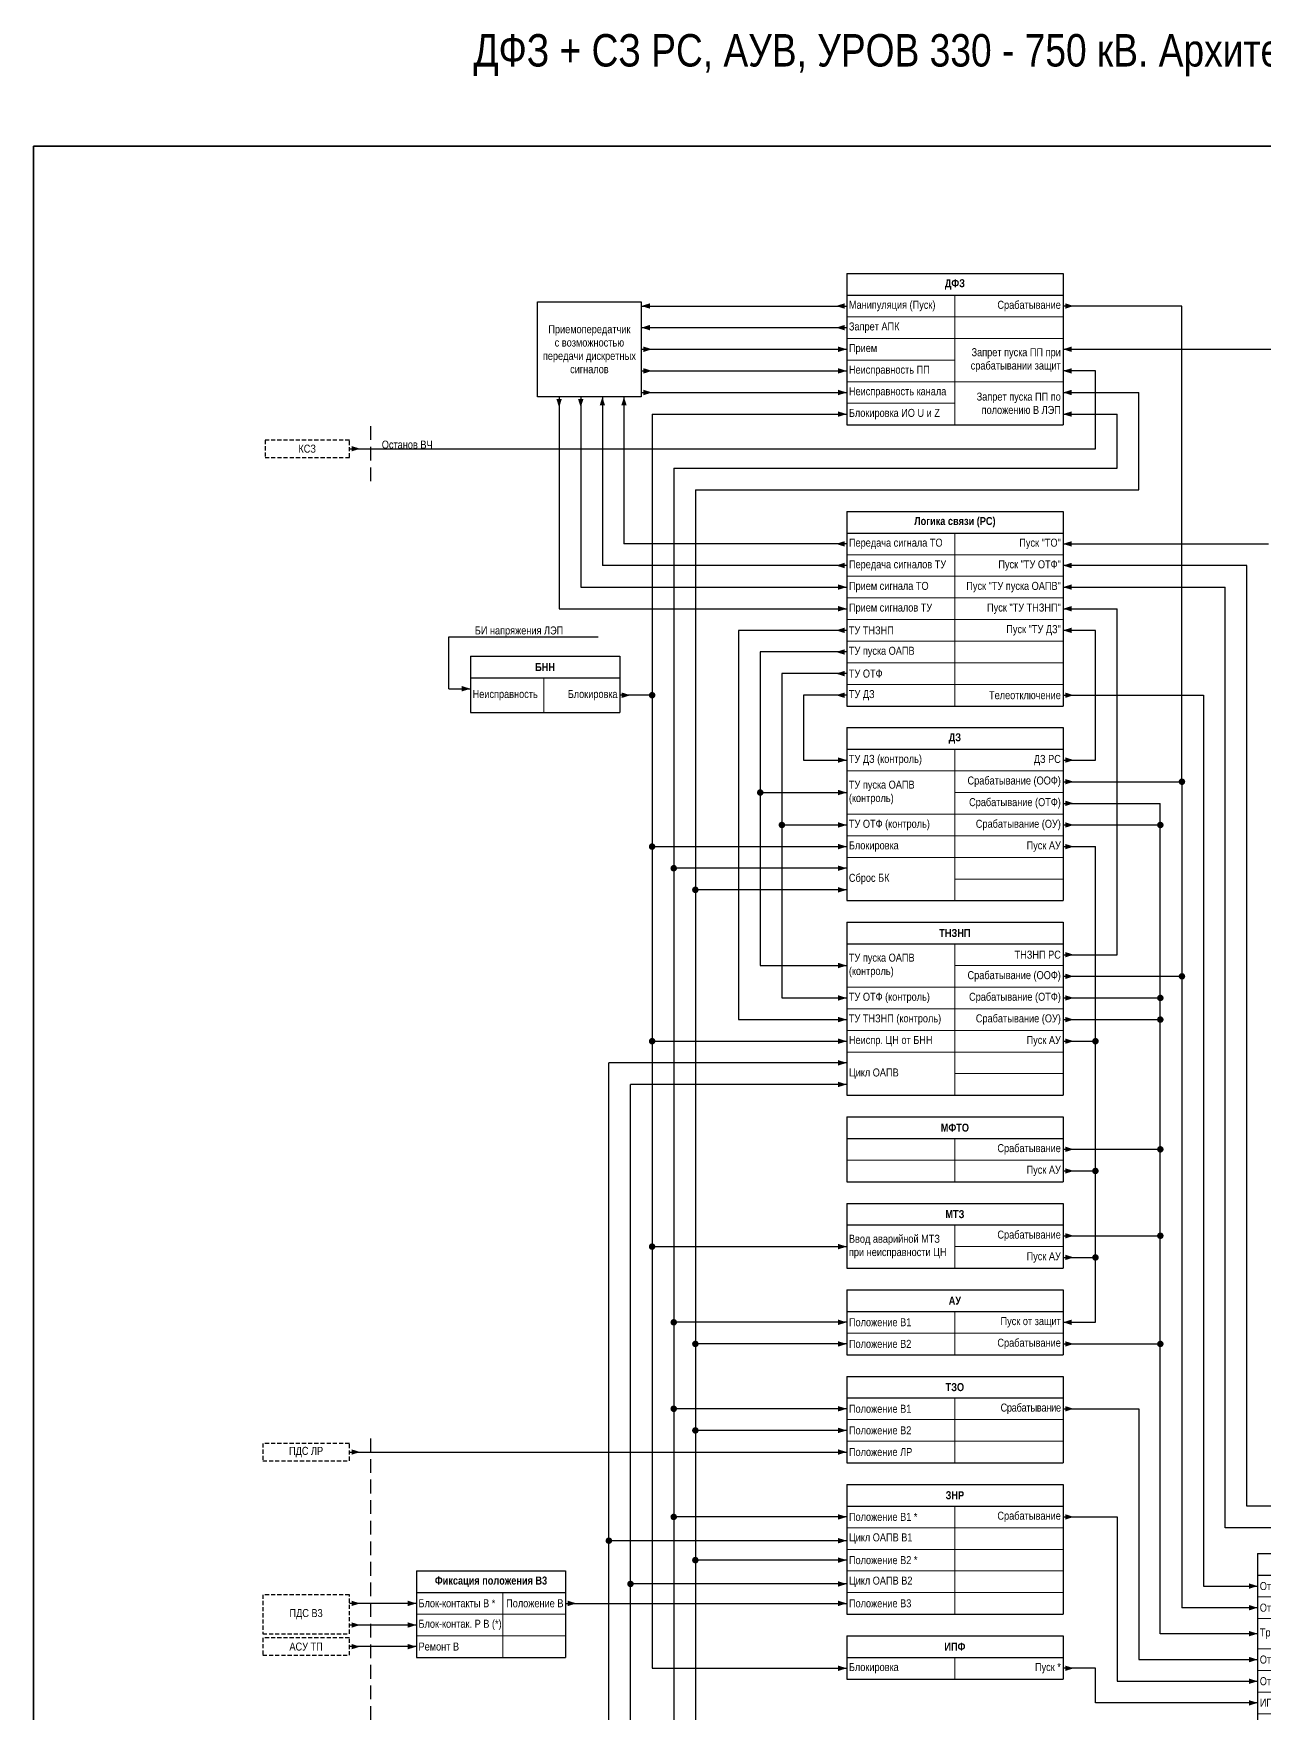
# Model space of a CAD drawing. Header units: millimetres. Extents: x -14593 to 14732, y -17400 to 5232.
# Drawn here: x 2894 to 3463, y -16611 to -15834 of the extents above; entities that cross this region are included whole.
import ezdxf

# ---------------------------------------------------------------- set-up
doc = ezdxf.new("R2010")
doc.units = ezdxf.units.MM
doc.linetypes.add('штриховая2', pattern=[9.525, 6.35, -3.175])
for name, color, linetype, lineweight in [('Основная', 7, 'Continuous', 30), ('Отключение_включение', 1, 'Continuous', 30), ('Цепи внешние', 84, 'Continuous', 30), ('Цепи внутренние', 5, 'Continuous', 30)]:
    doc.layers.add(name, color=color, linetype=linetype, lineweight=lineweight)
doc.layers.add('Рамка', color=8, linetype='Continuous', lineweight=35, plot=False)
doc.styles.add('Narrow', font='ARIALN.TTF')
doc.styles.add('Табл дан', font='ARIALN.TTF')
doc.styles.add('Табл загол', font='ARIALNB.TTF')

# ---------------------------------------------------------------- blocks, each defined once
blk = doc.blocks.new('*T544')
at = {"layer": 'Основная', "color": 0, "linetype": 'ByBlock', "lineweight": -2, "transparency": 16777216}
for p, q in [((0, 0), (100, 0)), ((0, 0), (0, -10)), ((100, 0), (100, -10))]:
    blk.add_line(p, q, dxfattribs=at)
at = {"layer": 'Основная', "color": 0, "linetype": 'ByBlock', "lineweight": 30, "transparency": 16777216}
for p, q in [((0, -10), (100, -10)), ((0, -10), (0, -148)), ((100, -10), (100, -148)), ((0, -148), (100, -148))]:
    blk.add_line(p, q, dxfattribs=at)
at = {"layer": 'Основная', "color": 0, "linetype": 'ByBlock', "lineweight": 18, "transparency": 16777216}
for p, q in [((50, -10), (50, -148)), ((0, -20), (100, -20)), ((0, -30), (100, -30)), ((0, -44), (100, -44)), ((0, -54), (100, -54)), ((0, -64), (100, -64)), ((0, -74), (100, -74)), ((0, -84), (100, -84)), ((0, -94), (100, -94)), ((0, -104), (100, -104)), ((0, -114), (100, -114)), ((0, -124), (100, -124)), ((0, -134), (100, -134))]:
    blk.add_line(p, q, dxfattribs=at)
at = {"layer": 'Основная', "color": 0, "transparency": 16777216, "char_height": 3.7}
for s, insert, width, attachment_point, style in [('{\\C256;Логика отключения}', (50, -5), 97, 5, 'Табл загол'), ('Отключение от ТО', (1, -15), 48, 4, 'Табл дан'), ('Пуск "ТУ пуска ОАПВ"', (99, -15), 48, 6, 'Табл дан'), ('{\\C256;Отключение от БЗ}', (1, -25), 48, 4, 'Табл дан'), ('Пуск "ТУ ОТФ"', (99, -25), 48, 6, 'Табл дан'), ('Трехфазное отключение', (1, -37), 48, 4, 'Табл дан'), ('Пуск "ТО"', (99, -37), 48, 6, 'Табл дан'), ('Запрет пуска ВЧ ПП', (99, -49), 48, 6, 'Табл дан'), ('Отключение от ТЗО', (1, -49), 48, 4, 'Табл дан'), ('Отключение от ЗНР', (1, -59), 48, 4, 'Табл дан'), ('ИПФ *', (1, -69), 48, 4, 'Табл дан'), ('\\A1;Положение В1 *', (1, -79), 48, 4, 'Табл дан'), ('\\A1;Цикл ОАПВ В1', (1, -89), 48, 4, 'Табл дан'), ('Готовность ОАПВ{\\C256; В}1', (1, -99), 48, 4, 'Табл дан'), ('\\A1;Положение В2 *', (1, -109), 48, 4, 'Табл дан'), ('Отключение *', (99, -109), 48, 6, 'Табл дан'), ('\\A1;Цикл ОАПВ В2', (1, -119), 48, 4, 'Табл дан'), ('Пуск УТАПВ', (99, -119), 48, 6, 'Табл дан'), ('Готовность ОАПВ{\\C256; В}2', (1, -129), 48, 4, 'Табл дан'), ('Запрет АПВ', (99, -129), 48, 6, 'Табл дан'), ('Отключение от УРОВ, ЗНР', (1, -141), 48, 4, 'Табл дан')]:
    blk.add_mtext(s, dxfattribs=dict(at, insert=insert, width=width, attachment_point=attachment_point, style=style))
blk = doc.blocks.new('*T545')
at = {"layer": 'Основная', "color": 0, "linetype": 'ByBlock', "lineweight": -2, "transparency": 16777216}
for p, q in [((0, 0), (100, 0)), ((0, 0), (0, -10)), ((100, 0), (100, -10))]:
    blk.add_line(p, q, dxfattribs=at)
at = {"layer": 'Основная', "color": 0, "linetype": 'ByBlock', "lineweight": 30, "transparency": 16777216}
for p, q in [((0, -10), (100, -10)), ((0, -10), (0, -60)), ((100, -10), (100, -60)), ((0, -60), (100, -60))]:
    blk.add_line(p, q, dxfattribs=at)
at = {"layer": 'Основная', "color": 0, "linetype": 'ByBlock', "lineweight": 18, "transparency": 16777216}
for p, q in [((50, -10), (50, -60)), ((0, -20), (100, -20)), ((0, -30), (100, -30)), ((0, -40), (100, -40)), ((0, -50), (100, -50))]:
    blk.add_line(p, q, dxfattribs=at)
at = {"layer": 'Основная', "color": 0, "transparency": 16777216, "char_height": 3.7}
for s, insert, width, attachment_point, style in [('{\\C256;ЗНР}', (50, -5), 97, 5, 'Табл загол'), ('\\A1;Положение В1 *', (1, -15), 48, 4, 'Табл дан'), ('Срабатывание', (99, -15), 48, 6, 'Табл дан'), ('{\\C256;Цикл ОАПВ В1}', (1, -25), 48, 4, 'Табл дан'), ('\\A1;Положение В2 *', (1, -35), 48, 4, 'Табл дан'), ('{\\C256;Цикл ОАПВ }В2', (1, -45), 48, 4, 'Табл дан'), ('\\A1;Положение В3', (1, -55), 48, 4, 'Табл дан')]:
    blk.add_mtext(s, dxfattribs=dict(at, insert=insert, width=width, attachment_point=attachment_point, style=style))
blk = doc.blocks.new('*T546')
at = {"layer": 'Основная', "color": 0, "linetype": 'ByBlock', "lineweight": -2, "transparency": 16777216}
for p, q in [((0, 0), (100, 0)), ((0, 0), (0, -10)), ((100, 0), (100, -10))]:
    blk.add_line(p, q, dxfattribs=at)
at = {"layer": 'Основная', "color": 0, "linetype": 'ByBlock', "lineweight": 30, "transparency": 16777216}
for p, q in [((0, -10), (100, -10)), ((0, -10), (0, -20)), ((100, -10), (100, -20)), ((0, -20), (100, -20))]:
    blk.add_line(p, q, dxfattribs=at)
at = {"layer": 'Основная', "color": 0, "linetype": 'ByBlock', "lineweight": 18, "transparency": 16777216}
blk.add_line((50, -10), (50, -20), dxfattribs=at)
at = {"layer": 'Основная', "color": 0, "transparency": 16777216, "char_height": 3.7}
for s, insert, width, attachment_point, style in [('ИПФ', (50, -5), 97, 5, 'Табл загол'), ('Блокировка', (1, -15), 48, 4, 'Табл дан'), ('Пуск *', (99, -15), 48, 6, 'Табл дан')]:
    blk.add_mtext(s, dxfattribs=dict(at, insert=insert, width=width, attachment_point=attachment_point, style=style))
blk = doc.blocks.new('Point')
at = {"layer": 'Основная', "color": 0, "const_width": 1.5}
blk.add_lwpolyline([(-0.75, 0, 1), (0.75, 0, 1)], format="xyb", close=True, dxfattribs=at)
blk = doc.blocks.new('*T547')
at = {"layer": 'Основная', "color": 0, "linetype": 'ByBlock', "lineweight": -2, "transparency": 16777216}
for p, q in [((0, 0), (100, 0)), ((0, 0), (0, -10)), ((100, 0), (100, -10))]:
    blk.add_line(p, q, dxfattribs=at)
at = {"layer": 'Основная', "color": 0, "linetype": 'ByBlock', "lineweight": 30, "transparency": 16777216}
for p, q in [((0, -10), (100, -10)), ((0, -10), (0, -90)), ((100, -10), (100, -90)), ((0, -90), (100, -90))]:
    blk.add_line(p, q, dxfattribs=at)
at = {"layer": 'Основная', "color": 0, "linetype": 'ByBlock', "lineweight": 18, "transparency": 16777216}
for p, q in [((50, -10), (50, -90)), ((0, -20), (100, -20)), ((0, -30), (100, -30)), ((0, -40), (100, -40)), ((0, -50), (100, -50)), ((0, -60), (100, -60)), ((0, -70), (100, -70)), ((0, -80), (100, -80))]:
    blk.add_line(p, q, dxfattribs=at)
at = {"layer": 'Основная', "color": 0, "transparency": 16777216, "char_height": 3.7}
for s, insert, width, attachment_point, style in [('Логика связи (РС)', (50, -5), 97, 5, 'Табл загол'), ('Передача сигнала ТО ', (1, -15), 48, 4, 'Табл дан'), ('Пуск "ТО"', (99, -15), 48, 6, 'Табл дан'), ('Передача сигналов ТУ', (1, -25), 48, 4, 'Табл дан'), ('Пуск "ТУ ОТФ"', (99, -25), 48, 6, 'Табл дан'), ('Прием сигнала ТО ', (1, -35), 48, 4, 'Табл дан'), ('Пуск "ТУ пуска ОАПВ"', (99, -35), 48, 6, 'Табл дан'), ('Прием сигналов ТУ', (1, -45), 48, 4, 'Табл дан'), ('Пуск "ТУ ТНЗНП" ', (99, -45), 48, 6, 'Табл дан'), ('ТУ ТНЗНП', (1, -55), 48, 4, 'Табл дан'), ('Пуск "ТУ ДЗ"', (99, -55), 48, 6, 'Табл дан'), ('ТУ пуска ОАПВ', (1, -65), 48, 4, 'Табл дан'), ('ТУ ОТФ', (1, -75), 48, 4, 'Табл дан'), ('ТУ ДЗ', (1, -85), 48, 4, 'Табл дан'), ('Телеотключение', (99, -85), 48, 6, 'Табл дан')]:
    blk.add_mtext(s, dxfattribs=dict(at, insert=insert, width=width, attachment_point=attachment_point, style=style))
blk = doc.blocks.new('*T548')
at = {"layer": 'Основная', "color": 0, "linetype": 'ByBlock', "lineweight": -2, "transparency": 16777216}
for p, q in [((0, 0), (100, 0)), ((0, 0), (0, -10)), ((100, 0), (100, -10))]:
    blk.add_line(p, q, dxfattribs=at)
at = {"layer": 'Основная', "color": 0, "linetype": 'ByBlock', "lineweight": 30, "transparency": 16777216}
for p, q in [((0, -10), (100, -10)), ((0, -10), (0, -40)), ((100, -10), (100, -40)), ((0, -40), (100, -40))]:
    blk.add_line(p, q, dxfattribs=at)
at = {"layer": 'Основная', "color": 0, "linetype": 'ByBlock', "lineweight": 18, "transparency": 16777216}
for p, q in [((50, -10), (50, -40)), ((0, -20), (100, -20)), ((0, -30), (100, -30))]:
    blk.add_line(p, q, dxfattribs=at)
at = {"layer": 'Основная', "color": 0, "transparency": 16777216, "char_height": 3.7}
for s, insert, width, attachment_point, style in [('{\\C256;ТЗО}', (50, -5), 97, 5, 'Табл загол'), ('Положение В1', (1, -15), 48, 4, 'Табл дан'), ('{\\T0.95;Срабатывание   }', (99, -15), 48, 6, 'Табл дан'), ('Положение В2', (1, -25), 48, 4, 'Табл дан'), ('Положение ЛР', (1, -35), 48, 4, 'Табл дан')]:
    blk.add_mtext(s, dxfattribs=dict(at, insert=insert, width=width, attachment_point=attachment_point, style=style))
blk = doc.blocks.new('*T554')
at = {"layer": 'Основная', "color": 0, "linetype": 'ByBlock', "lineweight": -2, "transparency": 16777216}
for p, q in [((0, 0), (100, 0)), ((0, 0), (0, -10)), ((100, 0), (100, -10))]:
    blk.add_line(p, q, dxfattribs=at)
at = {"layer": 'Основная', "color": 0, "linetype": 'ByBlock', "lineweight": 30, "transparency": 16777216}
for p, q in [((0, -10), (100, -10)), ((0, -10), (0, -70)), ((100, -10), (100, -70)), ((0, -70), (100, -70))]:
    blk.add_line(p, q, dxfattribs=at)
at = {"layer": 'Основная', "color": 0, "linetype": 'ByBlock', "lineweight": 18, "transparency": 16777216}
for p, q in [((50, -10), (50, -70)), ((0, -20), (100, -20)), ((0, -30), (100, -30)), ((0, -40), (50, -40)), ((0, -50), (100, -50)), ((0, -60), (50, -60))]:
    blk.add_line(p, q, dxfattribs=at)
at = {"layer": 'Основная', "color": 0, "transparency": 16777216, "char_height": 3.7}
for s, insert, width, attachment_point, style in [('ДФЗ', (50, -5), 97, 5, 'Табл загол'), ('{\\C256;Манипуляция (Пуск)\\P}', (1, -15), 48, 4, 'Табл дан'), ('Срабатывание ', (99, -15), 48, 6, 'Табл дан'), ('{\\C256;Запрет АПК\\P}', (1, -25), 48, 4, 'Табл дан'), ('{\\C256;Прием\\P}', (1, -35), 48, 4, 'Табл дан'), ('{\\C256;Запрет пуска ПП при срабатывании защит}', (99, -40), 48, 6, 'Табл дан'), ('{\\C256;Неисправность ПП\\P}', (1, -45), 48, 4, 'Табл дан'), ('{\\C256;Неисправность канала\\P}', (1, -55), 48, 4, 'Табл дан'), ('{\\C256;Запрет пуска ПП по положению В ЛЭП}', (99, -60), 48, 6, 'Табл дан'), ('Блокировка ИО U и Z', (1, -65), 48, 4, 'Табл дан')]:
    blk.add_mtext(s, dxfattribs=dict(at, insert=insert, width=width, attachment_point=attachment_point, style=style))
blk = doc.blocks.new('*T542')
at = {"layer": 'Основная', "color": 0, "linetype": 'ByBlock', "lineweight": -2, "transparency": 16777216}
for p, q in [((0, 0), (69, 0)), ((0, 0), (0, -10)), ((69, 0), (69, -10))]:
    blk.add_line(p, q, dxfattribs=at)
at = {"layer": 'Основная', "color": 0, "linetype": 'ByBlock', "lineweight": 30, "transparency": 16777216}
for p, q in [((0, -10), (69, -10)), ((0, -10), (0, -26)), ((69, -10), (69, -26)), ((0, -26), (69, -26))]:
    blk.add_line(p, q, dxfattribs=at)
at = {"layer": 'Основная', "color": 0, "linetype": 'ByBlock', "lineweight": 18, "transparency": 16777216}
blk.add_line((34, -10), (34, -26), dxfattribs=at)
at = {"layer": 'Основная', "color": 0, "transparency": 16777216, "char_height": 3.7}
for s, insert, width, attachment_point, style in [('{\\C256;БНН}', (34.5, -5), 66, 5, 'Табл загол'), ('Неисправность', (1, -18), 32, 4, 'Табл дан'), ('Блокировка', (68, -18), 33, 6, 'Табл дан')]:
    blk.add_mtext(s, dxfattribs=dict(at, insert=insert, width=width, attachment_point=attachment_point, style=style))
blk = doc.blocks.new('*T543')
at = {"layer": 'Основная', "color": 0, "linetype": 'ByBlock', "lineweight": -2, "transparency": 16777216}
for p, q in [((0, 0), (69, 0)), ((0, 0), (0, -10)), ((69, 0), (69, -10))]:
    blk.add_line(p, q, dxfattribs=at)
at = {"layer": 'Основная', "color": 0, "linetype": 'ByBlock', "lineweight": 30, "transparency": 16777216}
for p, q in [((0, -10), (69, -10)), ((0, -10), (0, -40)), ((69, -10), (69, -40)), ((0, -40), (69, -40))]:
    blk.add_line(p, q, dxfattribs=at)
at = {"layer": 'Основная', "color": 0, "linetype": 'ByBlock', "lineweight": 18, "transparency": 16777216}
for p, q in [((40, -10), (40, -40)), ((0, -20), (69, -20)), ((0, -30), (69, -30))]:
    blk.add_line(p, q, dxfattribs=at)
at = {"layer": 'Основная', "color": 0, "transparency": 16777216, "char_height": 3.7}
for s, insert, width, attachment_point, style in [('Фиксация положения В3', (34.5, -5), 66, 5, 'Табл загол'), ('Блок-контакты В *', (1, -15), 38, 4, 'Табл дан'), ('\\A1;Положение В', (68, -15), 27, 6, 'Табл дан'), ('Блок-контак. Р В (*)', (1, -25), 38, 4, 'Табл дан'), ('Ремонт В', (1, -35), 38, 4, 'Табл дан')]:
    blk.add_mtext(s, dxfattribs=dict(at, insert=insert, width=width, attachment_point=attachment_point, style=style))
blk = doc.blocks.new('*T519')
at = {"layer": 'Основная', "color": 0, "linetype": 'ByBlock', "lineweight": -2, "transparency": 16777216}
for p, q in [((0, 0), (100, 0)), ((0, 0), (0, -10)), ((100, 0), (100, -10))]:
    blk.add_line(p, q, dxfattribs=at)
at = {"layer": 'Основная', "color": 0, "linetype": 'ByBlock', "lineweight": 30, "transparency": 16777216}
for p, q in [((0, -10), (100, -10)), ((0, -10), (0, -80)), ((100, -10), (100, -80)), ((0, -80), (100, -80))]:
    blk.add_line(p, q, dxfattribs=at)
at = {"layer": 'Основная', "color": 0, "linetype": 'ByBlock', "lineweight": 18, "transparency": 16777216}
for p, q in [((50, -10), (50, -80)), ((50, -20), (100, -20)), ((0, -30), (100, -30)), ((0, -40), (100, -40)), ((0, -50), (100, -50)), ((0, -60), (100, -60)), ((50, -70), (100, -70))]:
    blk.add_line(p, q, dxfattribs=at)
at = {"layer": 'Основная', "color": 0, "transparency": 16777216, "char_height": 3.7}
for s, insert, width, attachment_point, style in [('{\\C256;ТНЗНП}', (50, -5), 97, 5, 'Табл загол'), ('ТУ пуска ОАПВ (контроль)', (1, -20), 48, 4, 'Табл дан'), ('ТНЗНП РС', (99, -15), 48, 6, 'Табл дан'), ('Срабатывание (ООФ)', (99, -25), 48, 6, 'Табл дан'), ('ТУ ОТФ (контроль)', (1, -35), 48, 4, 'Табл дан'), ('Срабатывание (ОТФ)', (99, -35), 48, 6, 'Табл дан'), ('ТУ ТНЗНП (контроль)', (1, -45), 48, 4, 'Табл дан'), ('Срабатывание (ОУ)', (99, -45), 48, 6, 'Табл дан'), ('{\\C256;Неиспр. ЦН от БНН}', (1, -55), 48, 4, 'Табл дан'), ('Пуск АУ', (99, -55), 48, 6, 'Табл дан'), ('Цикл ОАПВ', (1, -70), 48, 4, 'Табл дан')]:
    blk.add_mtext(s, dxfattribs=dict(at, insert=insert, width=width, attachment_point=attachment_point, style=style))
blk = doc.blocks.new('*T520')
at = {"layer": 'Основная', "color": 0, "linetype": 'ByBlock', "lineweight": -2, "transparency": 16777216}
for p, q in [((0, 0), (100, 0)), ((0, 0), (0, -10)), ((100, 0), (100, -10))]:
    blk.add_line(p, q, dxfattribs=at)
at = {"layer": 'Основная', "color": 0, "linetype": 'ByBlock', "lineweight": 30, "transparency": 16777216}
for p, q in [((0, -10), (100, -10)), ((0, -10), (0, -30)), ((100, -10), (100, -30)), ((0, -30), (100, -30))]:
    blk.add_line(p, q, dxfattribs=at)
at = {"layer": 'Основная', "color": 0, "linetype": 'ByBlock', "lineweight": 18, "transparency": 16777216}
for p, q in [((50, -10), (50, -30)), ((0, -20), (100, -20))]:
    blk.add_line(p, q, dxfattribs=at)
at = {"layer": 'Основная', "color": 0, "transparency": 16777216, "char_height": 3.7}
for s, insert, width, attachment_point, style in [('{\\C256;МФТО}', (50, -5), 97, 5, 'Табл загол'), ('Срабатывание ', (99, -15), 48, 6, 'Табл дан'), ('Пуск АУ', (99, -25), 48, 6, 'Табл дан')]:
    blk.add_mtext(s, dxfattribs=dict(at, insert=insert, width=width, attachment_point=attachment_point, style=style))
blk = doc.blocks.new('*T521')
at = {"layer": 'Основная', "color": 0, "linetype": 'ByBlock', "lineweight": -2, "transparency": 16777216}
for p, q in [((0, 0), (100, 0)), ((0, 0), (0, -10)), ((100, 0), (100, -10))]:
    blk.add_line(p, q, dxfattribs=at)
at = {"layer": 'Основная', "color": 0, "linetype": 'ByBlock', "lineweight": 30, "transparency": 16777216}
for p, q in [((0, -10), (100, -10)), ((0, -10), (0, -30)), ((100, -10), (100, -30)), ((0, -30), (100, -30))]:
    blk.add_line(p, q, dxfattribs=at)
at = {"layer": 'Основная', "color": 0, "linetype": 'ByBlock', "lineweight": 18, "transparency": 16777216}
for p, q in [((50, -10), (50, -30)), ((50, -20), (100, -20))]:
    blk.add_line(p, q, dxfattribs=at)
at = {"layer": 'Основная', "color": 0, "transparency": 16777216, "char_height": 3.7}
for s, insert, width, attachment_point, style in [('{\\C256;МТЗ}', (50, -5), 97, 5, 'Табл загол'), ('Ввод аварийной МТЗ при неисправности ЦН', (1, -20), 48, 4, 'Табл дан'), ('Срабатывание', (99, -15), 48, 6, 'Табл дан'), ('Пуск АУ', (99, -25), 48, 6, 'Табл дан')]:
    blk.add_mtext(s, dxfattribs=dict(at, insert=insert, width=width, attachment_point=attachment_point, style=style))
blk = doc.blocks.new('*T522')
at = {"layer": 'Основная', "color": 0, "linetype": 'ByBlock', "lineweight": -2, "transparency": 16777216}
for p, q in [((0, 0), (100, 0)), ((0, 0), (0, -10)), ((100, 0), (100, -10))]:
    blk.add_line(p, q, dxfattribs=at)
at = {"layer": 'Основная', "color": 0, "linetype": 'ByBlock', "lineweight": 30, "transparency": 16777216}
for p, q in [((0, -10), (100, -10)), ((0, -10), (0, -30)), ((100, -10), (100, -30)), ((0, -30), (100, -30))]:
    blk.add_line(p, q, dxfattribs=at)
at = {"layer": 'Основная', "color": 0, "linetype": 'ByBlock', "lineweight": 18, "transparency": 16777216}
for p, q in [((50, -10), (50, -30)), ((0, -20), (100, -20))]:
    blk.add_line(p, q, dxfattribs=at)
at = {"layer": 'Основная', "color": 0, "transparency": 16777216, "char_height": 3.7}
for s, insert, width, attachment_point, style in [('{\\C256;АУ}', (50, -5), 97, 5, 'Табл загол'), ('Положение В1', (1, -15), 48, 4, 'Табл дан'), ('Пуск от защит', (99, -15), 48, 6, 'Табл дан'), ('Положение В2', (1, -25), 48, 4, 'Табл дан'), ('Срабатывание', (99, -25), 48, 6, 'Табл дан')]:
    blk.add_mtext(s, dxfattribs=dict(at, insert=insert, width=width, attachment_point=attachment_point, style=style))
blk = doc.blocks.new('*T524')
at = {"layer": 'Основная', "color": 0, "linetype": 'ByBlock', "lineweight": -2, "transparency": 16777216}
for p, q in [((0, 0), (100, 0)), ((0, 0), (0, -10)), ((100, 0), (100, -10))]:
    blk.add_line(p, q, dxfattribs=at)
at = {"layer": 'Основная', "color": 0, "linetype": 'ByBlock', "lineweight": 30, "transparency": 16777216}
for p, q in [((0, -10), (100, -10)), ((0, -10), (0, -80)), ((100, -10), (100, -80)), ((0, -80), (100, -80))]:
    blk.add_line(p, q, dxfattribs=at)
at = {"layer": 'Основная', "color": 0, "linetype": 'ByBlock', "lineweight": 18, "transparency": 16777216}
for p, q in [((50, -10), (50, -80)), ((0, -20), (100, -20)), ((50, -30), (100, -30)), ((0, -40), (100, -40)), ((0, -50), (100, -50)), ((0, -60), (100, -60)), ((50, -70), (100, -70))]:
    blk.add_line(p, q, dxfattribs=at)
at = {"layer": 'Основная', "color": 0, "transparency": 16777216, "char_height": 3.7}
for s, insert, width, attachment_point, style in [('{\\C256;ДЗ}', (50, -5), 97, 5, 'Табл загол'), ('ТУ ДЗ (контроль)', (1, -15), 48, 4, 'Табл дан'), ('ДЗ РС', (99, -15), 48, 6, 'Табл дан'), ('Срабатывание (ООФ)', (99, -25), 48, 6, 'Табл дан'), ('ТУ пуска ОАПВ (контроль)', (1, -30), 48, 4, 'Табл дан'), ('Срабатывание (ОТФ)', (99, -35), 48, 6, 'Табл дан'), ('ТУ ОТФ (контроль)', (1, -45), 48, 4, 'Табл дан'), ('Срабатывание (ОУ)', (99, -45), 48, 6, 'Табл дан'), ('{\\C256;Блокировка}', (1, -55), 48, 4, 'Табл дан'), ('Пуск АУ', (99, -55), 48, 6, 'Табл дан'), ('Сброс БК', (1, -70), 48, 4, 'Табл дан')]:
    blk.add_mtext(s, dxfattribs=dict(at, insert=insert, width=width, attachment_point=attachment_point, style=style))

msp = doc.modelspace()

# ---------------------------------------------------------------- linework, layer by layer
at = {"layer": 'Основная'}
msp.add_lwpolyline([(3127, -15958), (3175, -15958), (3175, -16002), (3127, -16002)], close=True, dxfattribs=at)
at = {"layer": 'Отключение_включение', "ltscale": 0.3}
for points in [[(3375, -15960, 0, 2.5, 0), (3371, -15960, 0, 0, 0)], [(3147, -16007, 0, 2.5, 0), (3147, -16003, 0, 0, 0)], [(3167, -16002, 0, 2.5, 0), (3167, -16006, 0, 0, 0)], [(3265, -16070, 0, 2.5, 0), (3269, -16070, 0, 0, 0)], [(3370, -16070, 0, 2.5, 0), (3374, -16070, 0, 0, 0)], [(3270, -16090, 0, 2.5, 0), (3266, -16090, 0, 0, 0)], [(3375, -16140, 0, 2.5, 0), (3371, -16140, 0, 0, 0)], [(3375, -16180, 0, 2.5, 0), (3371, -16180, 0, 0, 0)], [(3375, -16190, 0, 2.5, 0), (3371, -16190, 0, 0, 0)], [(3375, -16200, 0, 2.5, 0), (3371, -16200, 0, 0, 0)], [(3375, -16270, 0, 2.5, 0), (3371, -16270, 0, 0, 0)], [(3375, -16280, 0, 2.5, 0), (3371, -16280, 0, 0, 0)], [(3375, -16290, 0, 2.5, 0), (3371, -16290, 0, 0, 0)], [(3375, -16350, 0, 2.5, 0), (3371, -16350, 0, 0, 0)], [(3375, -16390, 0, 2.5, 0), (3371, -16390, 0, 0, 0)], [(3375, -16440, 0, 2.5, 0), (3371, -16440, 0, 0, 0)], [(3375, -16470, 0, 2.5, 0), (3371, -16470, 0, 0, 0)], [(3375, -16520, 0, 2.5, 0), (3371, -16520, 0, 0, 0)], [(3460, -16552, 0, 2.5, 0), (3456, -16552, 0, 0, 0)], [(3460, -16562, 0, 2.5, 0), (3456, -16562, 0, 0, 0)], [(3460, -16574, 0, 2.5, 0), (3456, -16574, 0, 0, 0)], [(3460, -16586, 0, 2.5, 0), (3456, -16586, 0, 0, 0)], [(3460, -16596, 0, 2.5, 0), (3456, -16596, 0, 0, 0)]]:
    msp.add_lwpolyline(points, format="xyseb", dxfattribs=at)
for points in [[(3425, -15960), (3370, -15960)], [(3270, -16070), (3167, -16070)], [(3370, -16070), (3465, -16070)], [(3370, -16140), (3435, -16140)], [(3435, -16140), (3435, -16552)], [(3425, -16180), (3425, -16562)], [(3415, -16574), (3415, -16190)], [(3370, -16270), (3425, -16270)], [(3370, -16280), (3415, -16280), (3415, -16280)], [(3370, -16350), (3415, -16350)], [(3370, -16390), (3415, -16390)], [(3370, -16440), (3415, -16440)], [(3370, -16470), (3405, -16470)], [(3370, -16520), (3395, -16520)], [(3435, -16552), (3460, -16552)], [(3460, -16562), (3425, -16562)], [(3460, -16574), (3415, -16574)]]:
    msp.add_lwpolyline(points, dxfattribs=at)
at = {"layer": 'Отключение_включение'}
for points in [[(3425, -16180), (3425, -15960)], [(3147, -16002), (3147, -16090)], [(3167, -16002), (3167, -16070)], [(3147, -16090), (3270, -16090)], [(3370, -16180), (3425, -16180)], [(3370, -16190), (3415, -16190)], [(3370, -16200), (3415, -16200)], [(3370, -16290), (3415, -16290)], [(3405, -16470), (3405, -16586)], [(3395, -16520), (3395, -16596)], [(3405, -16586), (3460, -16586)], [(3395, -16596), (3460, -16596)]]:
    msp.add_lwpolyline(points, dxfattribs=at)
at = {"layer": 'Рамка', "color": 1}
msp.add_lwpolyline([(2894, -15886), (3813, -15886), (3813, -17172), (2894, -17172)], close=True, dxfattribs=at)
at = {"layer": 'Цепи внешние', "ltscale": 0.3}
for points in [[(3370, -15990, 0, 2.5, 0), (3374, -15990, 0, 0, 0)], [(3045, -16026, 0, 2.5, 0), (3041, -16026, 0, 0, 0)], [(3045, -16490, 0, 2.5, 0), (3041, -16490, 0, 0, 0)], [(3270, -16490, 0, 2.5, 0), (3266, -16490, 0, 0, 0)], [(3045, -16560, 0, 2.5, 0), (3041, -16560, 0, 0, 0)], [(3071, -16560, 0, 2.5, 0), (3067, -16560, 0, 0, 0)], [(3045, -16570, 0, 2.5, 0), (3041, -16570, 0, 0, 0)], [(3071, -16570, 0, 2.5, 0), (3067, -16570, 0, 0, 0)], [(3045, -16580, 0, 2.5, 0), (3041, -16580, 0, 0, 0)], [(3071, -16580, 0, 2.5, 0), (3067, -16580, 0, 0, 0)]]:
    msp.add_lwpolyline(points, format="xyseb", dxfattribs=at)
at = {"layer": 'Цепи внешние'}
for points in [[(3385, -15990), (3370, -15990)], [(3385, -16026), (3385, -15990)], [(3040, -16026), (3385, -16026)], [(3040, -16490), (3270, -16490)], [(3071, -16560), (3040, -16560)], [(3071, -16570), (3040, -16570)], [(3071, -16580), (3040, -16580)]]:
    msp.add_lwpolyline(points, dxfattribs=at)
at = {"layer": 'Цепи внешние', "linetype": 'штриховая2', "ltscale": 0.3}
for points in [[(3040, -16022), (3001, -16022), (3001, -16030), (3040, -16030)], [(3040, -16486), (3000, -16486), (3000, -16494), (3040, -16494)], [(3040, -16556), (3000, -16556), (3000, -16574), (3040, -16574)], [(3040, -16576), (3000, -16576), (3000, -16584), (3040, -16584)]]:
    msp.add_lwpolyline(points, close=True, dxfattribs=at)
at = {"layer": 'Цепи внутренние', "ltscale": 0.3}
for points in [[(3175, -15960, 0, 2.5, 0), (3179, -15960, 0, 0, 0)], [(3265, -15960, 0, 2.5, 0), (3269, -15960, 0, 0, 0)], [(3175, -15970, 0, 2.5, 0), (3179, -15970, 0, 0, 0)], [(3265, -15970, 0, 2.5, 0), (3269, -15970, 0, 0, 0)], [(3180, -15980, 0, 2.5, 0), (3176, -15980, 0, 0, 0)], [(3270, -15980, 0, 2.5, 0), (3266, -15980, 0, 0, 0)], [(3370, -15980, 0, 2.5, 0), (3374, -15980, 0, 0, 0)], [(3180, -15990, 0, 2.5, 0), (3176, -15990, 0, 0, 0)], [(3270, -15990, 0, 2.5, 0), (3266, -15990, 0, 0, 0)], [(3137, -16007, 0, 2.5, 0), (3137, -16003, 0, 0, 0)], [(3157, -16002, 0, 2.5, 0), (3157, -16006, 0, 0, 0)], [(3180, -16000, 0, 2.5, 0), (3176, -16000, 0, 0, 0)], [(3270, -16000, 0, 2.5, 0), (3266, -16000, 0, 0, 0)], [(3370, -16000, 0, 2.5, 0), (3374, -16000, 0, 0, 0)], [(3270, -16010, 0, 2.5, 0), (3266, -16010, 0, 0, 0)], [(3370, -16010, 0, 2.5, 0), (3374, -16010, 0, 0, 0)], [(3265, -16080, 0, 2.5, 0), (3269, -16080, 0, 0, 0)], [(3370, -16080, 0, 2.5, 0), (3374, -16080, 0, 0, 0)], [(3370, -16090, 0, 2.5, 0), (3374, -16090, 0, 0, 0)], [(3270, -16100, 0, 2.5, 0), (3266, -16100, 0, 0, 0)], [(3370, -16100, 0, 2.5, 0), (3374, -16100, 0, 0, 0)], [(3265, -16110, 0, 2.5, 0), (3269, -16110, 0, 0, 0)], [(3370, -16110, 0, 2.5, 0), (3374, -16110, 0, 0, 0)], [(3265, -16120, 0, 2.5, 0), (3269, -16120, 0, 0, 0)], [(3265, -16130, 0, 2.5, 0), (3269, -16130, 0, 0, 0)], [(3096, -16137, 0, 2.5, 0), (3092, -16137, 0, 0, 0)], [(3170, -16140, 0, 2.5, 0), (3166, -16140, 0, 0, 0)], [(3265, -16140, 0, 2.5, 0), (3269, -16140, 0, 0, 0)], [(3270, -16170, 0, 2.5, 0), (3266, -16170, 0, 0, 0)], [(3375, -16170, 0, 2.5, 0), (3371, -16170, 0, 0, 0)], [(3270, -16185, 0, 2.5, 0), (3266, -16185, 0, 0, 0)], [(3270, -16200, 0, 2.5, 0), (3266, -16200, 0, 0, 0)], [(3270, -16210, 0, 2.5, 0), (3266, -16210, 0, 0, 0)], [(3375, -16210, 0, 2.5, 0), (3371, -16210, 0, 0, 0)], [(3270, -16220, 0, 2.5, 0), (3266, -16220, 0, 0, 0)], [(3270, -16230, 0, 2.5, 0), (3266, -16230, 0, 0, 0)], [(3375, -16260, 0, 2.5, 0), (3371, -16260, 0, 0, 0)], [(3270, -16265, 0, 2.5, 0), (3266, -16265, 0, 0, 0)], [(3270, -16280, 0, 2.5, 0), (3266, -16280, 0, 0, 0)], [(3270, -16290, 0, 2.5, 0), (3266, -16290, 0, 0, 0)], [(3270, -16300, 0, 2.5, 0), (3266, -16300, 0, 0, 0)], [(3375, -16300, 0, 2.5, 0), (3371, -16300, 0, 0, 0)], [(3270, -16310, 0, 2.5, 0), (3266, -16310, 0, 0, 0)], [(3270, -16320, 0, 2.5, 0), (3266, -16320, 0, 0, 0)], [(3375, -16360, 0, 2.5, 0), (3371, -16360, 0, 0, 0)], [(3270, -16395, 0, 2.5, 0), (3266, -16395, 0, 0, 0)], [(3375, -16400, 0, 2.5, 0), (3371, -16400, 0, 0, 0)], [(3270, -16430, 0, 2.5, 0), (3266, -16430, 0, 0, 0)], [(3370, -16430, 0, 2.5, 0), (3374, -16430, 0, 0, 0)], [(3270, -16440, 0, 2.5, 0), (3266, -16440, 0, 0, 0)], [(3270, -16470, 0, 2.5, 0), (3266, -16470, 0, 0, 0)], [(3270, -16480, 0, 2.5, 0), (3266, -16480, 0, 0, 0)], [(3270, -16520, 0, 2.5, 0), (3266, -16520, 0, 0, 0)], [(3270, -16531, 0, 2.5, 0), (3266, -16531, 0, 0, 0)], [(3270, -16540, 0, 2.5, 0), (3266, -16540, 0, 0, 0)], [(3270, -16551, 0, 2.5, 0), (3266, -16551, 0, 0, 0)], [(3145, -16560, 0, 2.5, 0), (3141, -16560, 0, 0, 0)], [(3270, -16560, 0, 2.5, 0), (3266, -16560, 0, 0, 0)], [(3270, -16590, 0, 2.5, 0), (3266, -16590, 0, 0, 0)], [(3375, -16590, 0, 2.5, 0), (3371, -16590, 0, 0, 0)], [(3460, -16606, 0, 2.5, 0), (3456, -16606, 0, 0, 0)]]:
    msp.add_lwpolyline(points, format="xyseb", dxfattribs=at)
at = {"layer": 'Цепи внутренние'}
for points in [[(3175, -15960), (3270, -15960)], [(3175, -15970), (3270, -15970)], [(3175, -15980), (3270, -15980)], [(3370, -15980), (3475, -15980)], [(3175, -15990), (3270, -15990)], [(3137, -16002), (3137, -16100)], [(3157, -16002), (3157, -16080)], [(3175, -16000), (3270, -16000)], [(3370, -16000), (3405, -16000)], [(3405, -16045), (3405, -16000)], [(3180, -16010), (3270, -16010)], [(3180, -16010), (3180, -16151)], [(3370, -16010), (3395, -16010)], [(3395, -16035), (3395, -16010)], [(3190, -16035), (3395, -16035)], [(3200, -16045), (3405, -16045)], [(3137, -16100), (3270, -16100)], [(3385, -16110), (3370, -16110)], [(3385, -16170), (3385, -16110)], [(3086, -16113), (3155, -16113)], [(3086, -16137), (3086, -16113)], [(3086, -16137), (3096, -16137)], [(3250, -16140), (3250, -16170)], [(3180, -16151), (3180, -16188)], [(3250, -16170), (3270, -16170)], [(3370, -16170), (3385, -16170)], [(3180, -16188), (3180, -16590)], [(3180, -16210), (3270, -16210)], [(3370, -16210), (3385, -16210)], [(3385, -16430), (3385, -16210)], [(3180, -16300), (3270, -16300)], [(3370, -16300), (3385, -16300)], [(3270, -16310), (3160, -16310)], [(3160, -17045), (3160, -16310)], [(3170, -17045), (3170, -16320)], [(3270, -16320), (3170, -16320)], [(3370, -16360), (3385, -16360)], [(3180, -16395), (3270, -16395)], [(3370, -16400), (3385, -16400)], [(3585, -16515), (3455, -16515)], [(3575, -16525), (3445, -16525)], [(3140, -16560), (3270, -16560)], [(3180, -16590), (3270, -16590)], [(3385, -16606), (3385, -16590)]]:
    msp.add_lwpolyline(points, dxfattribs=at)
at = {"layer": 'Цепи внутренние', "linetype": 'штриховая2'}
for points in [[(3050, -16041), (3050, -16014)], [(3050, -16852), (3050, -16482)]]:
    msp.add_lwpolyline(points, dxfattribs=at)
at = {"layer": 'Цепи внутренние', "ltscale": 0.3}
for points in [[(3190, -16035), (3190, -17045)], [(3200, -16045), (3200, -17045)], [(3270, -16080), (3157, -16080)], [(3455, -16080), (3370, -16080)], [(3455, -16515), (3455, -16080)], [(3370, -16090), (3445, -16090)], [(3445, -16525), (3445, -16090)], [(3370, -16100), (3395, -16100)], [(3395, -16260), (3395, -16100)], [(3220, -16110), (3220, -16290)], [(3270, -16110), (3220, -16110)], [(3230, -16120), (3230, -16265)], [(3270, -16120), (3230, -16120)], [(3240, -16130), (3240, -16280)], [(3270, -16130), (3240, -16130)], [(3180, -16140), (3165, -16140)], [(3270, -16140), (3250, -16140)], [(3230, -16185), (3270, -16185)], [(3240, -16200), (3270, -16200)], [(3270, -16220), (3190, -16220)], [(3270, -16230), (3200, -16230)], [(3230, -16265), (3270, -16265)], [(3370, -16260), (3395, -16260)], [(3240, -16280), (3270, -16280)], [(3220, -16290), (3270, -16290)], [(3270, -16430), (3190, -16430)], [(3370, -16430), (3385, -16430)], [(3270, -16440), (3200, -16440)], [(3270, -16470), (3190, -16470)], [(3270, -16480), (3200, -16480)], [(3270, -16520), (3190, -16520)], [(3270, -16531), (3160, -16531)], [(3270, -16540), (3200, -16540)], [(3270, -16551), (3170, -16551)], [(3385, -16590), (3370, -16590)], [(3460, -16606), (3385, -16606)]]:
    msp.add_lwpolyline(points, dxfattribs=at)

# ---------------------------------------------------------------- block references
for name, p in [('*T554', (3270, -15945)), ('*T547', (3270, -16055)), ('*T542', (3096, -16122)), ('*T524', (3270, -16155)), ('*T519', (3270, -16245)), ('*T520', (3270, -16335)), ('*T521', (3270, -16375)), ('*T522', (3270, -16415)), ('*T548', (3270, -16455)), ('*T545', (3270, -16505)), ('*T544', (3460, -16537)), ('*T543', (3071, -16544.97)), ('*T546', (3270, -16575))]:
    msp.add_blockref(name, p)
at = {"layer": 'Отключение_включение'}
for p in [(3425, -16180), (3415, -16200), (3425, -16270), (3415, -16280), (3415, -16290), (3415, -16350), (3415, -16390), (3415, -16440)]:
    msp.add_blockref('Point', p, dxfattribs=at)
at = {"layer": 'Цепи внутренние'}
for p in [(3180, -16140), (3230, -16185), (3240, -16200), (3180, -16210), (3190, -16220), (3200, -16230), (3180, -16300), (3385, -16300), (3385, -16360), (3180, -16395), (3385, -16400), (3190, -16430), (3200, -16440), (3190, -16470), (3200, -16480), (3190, -16520), (3160, -16531), (3200, -16540), (3170, -16551)]:
    msp.add_blockref('Point', p, dxfattribs=at)

# ---------------------------------------------------------------- texts
at = {"layer": 'Основная', "style": 'Narrow'}
for s, insert, char_height, width, attachment_point in [('ДФЗ + СЗ РС, АУВ, УРОВ 330 - 750 кВ. Архитектура тип III', (3331, -15844), 15, 682, 5), ('Приемопередатчик\\Pс возможностью передачи дискретных сигналов', (3151, -15980), 3.7, 48, 5), ('КСЗ', (3020.5, -16026), 3.7, 39, 5), ('Останов ВЧ', (3055, -16026), 3.7, 65, 7), ('БИ напряжения ЛЭП', (3098, -16113), 3.7, 57, 7), ('ПДС ЛР', (3020, -16490), 3.7, 40, 5), ('ПДС В3', (3020, -16565), 3.7, 40, 5), ('АСУ ТП', (3020, -16580), 3.7, 40, 5)]:
    msp.add_mtext(s, dxfattribs=dict(at, insert=insert, char_height=char_height, width=width, attachment_point=attachment_point))

doc.saveas('drawing.dxf')
